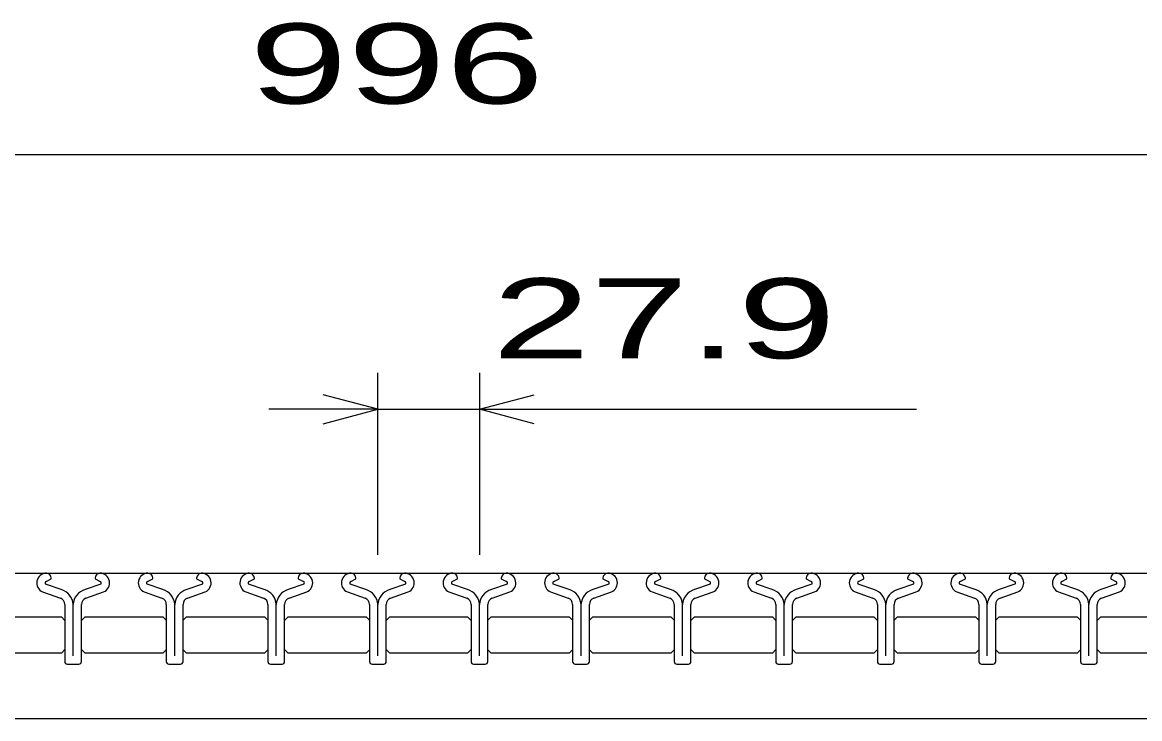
# Model space of a CAD drawing. Units: millimetres, scale not verified. Extents: x -1820 to 1724, y -1285 to 1059.
# Drawn here: x -1039.4 to -732.5, y -406 to -214.7 of the extents above; entities that cross this region are included whole.
import ezdxf
from ezdxf.enums import TextEntityAlignment as Align

# ---------------------------------------------------------------- set-up
doc = ezdxf.new("R2010")
doc.units = ezdxf.units.MM
doc.header["$LTSCALE"] = 10
doc.layers.add('16', color=3, linetype='Continuous', lineweight=25)
doc.layers.add('22', color=2, linetype='Continuous', lineweight=25)
doc.styles.add('ベクトル', font='')
doc.styles.get('ベクトル').set_extended_font_data('ベクトル')

msp = doc.modelspace()

# ---------------------------------------------------------------- linework, layer by layer
at = {"layer": '16'}
for p, q in [((-1426, -366), (-430, -366)), ((-1032.86, -368.31), (-1031.42, -367.61)), ((-1031.42, -367.61), (-1031.42, -367.38)), ((-1019.4, -367.38), (-1019.4, -367.61)), ((-1019.4, -367.61), (-1017.96, -368.31)), ((-1004.96, -368.31), (-1003.52, -367.61)), ((-1003.52, -367.61), (-1003.52, -367.38)), ((-991.5, -367.38), (-991.5, -367.61)), ((-991.5, -367.61), (-990.06, -368.31)), ((-977.06, -368.31), (-975.62, -367.61)), ((-975.62, -367.61), (-975.62, -367.38)), ((-963.6, -367.38), (-963.6, -367.61)), ((-963.6, -367.61), (-962.16, -368.31)), ((-949.16, -368.31), (-947.72, -367.61)), ((-947.72, -367.61), (-947.72, -367.38)), ((-935.7, -367.38), (-935.7, -367.61)), ((-935.7, -367.61), (-934.26, -368.31)), ((-921.26, -368.31), (-919.82, -367.61)), ((-919.82, -367.61), (-919.82, -367.38)), ((-907.8, -367.38), (-907.8, -367.61)), ((-907.8, -367.61), (-906.36, -368.31)), ((-893.36, -368.31), (-891.92, -367.61)), ((-891.92, -367.61), (-891.92, -367.38)), ((-879.9, -367.38), (-879.9, -367.61)), ((-879.9, -367.61), (-878.46, -368.31)), ((-865.46, -368.31), (-864.02, -367.61)), ((-864.02, -367.61), (-864.02, -367.38)), ((-852, -367.38), (-852, -367.61)), ((-852, -367.61), (-850.56, -368.31)), ((-837.56, -368.31), (-836.12, -367.61)), ((-836.12, -367.61), (-836.12, -367.38)), ((-824.1, -367.38), (-824.1, -367.61)), ((-824.1, -367.61), (-822.66, -368.31)), ((-809.66, -368.31), (-808.22, -367.61)), ((-808.22, -367.61), (-808.22, -367.38)), ((-796.2, -367.38), (-796.2, -367.61)), ((-796.2, -367.61), (-794.76, -368.31)), ((-781.76, -368.31), (-780.32, -367.61)), ((-780.32, -367.61), (-780.32, -367.38)), ((-768.3, -367.38), (-768.3, -367.61)), ((-768.3, -367.61), (-766.86, -368.31)), ((-753.86, -368.31), (-752.42, -367.61)), ((-752.42, -367.61), (-752.42, -367.38)), ((-740.4, -367.38), (-740.4, -367.61)), ((-740.4, -367.61), (-738.96, -368.31)), ((-1033.78, -371.18), (-1028.91, -372.89)), ((-1028.7, -370.53), (-1033.02, -369.01)), ((-1017.8, -369.01), (-1022.12, -370.53)), ((-1021.91, -372.89), (-1017.04, -371.18)), ((-1005.88, -371.18), (-1001.01, -372.89)), ((-1000.8, -370.53), (-1005.12, -369.01)), ((-989.9, -369.01), (-994.22, -370.53)), ((-994.01, -372.89), (-989.14, -371.18)), ((-977.98, -371.18), (-973.11, -372.89)), ((-972.9, -370.53), (-977.22, -369.01)), ((-962, -369.01), (-966.32, -370.53)), ((-966.11, -372.89), (-961.24, -371.18)), ((-950.08, -371.18), (-945.21, -372.89)), ((-945, -370.53), (-949.32, -369.01)), ((-934.1, -369.01), (-938.42, -370.53)), ((-938.21, -372.89), (-933.34, -371.18)), ((-922.18, -371.18), (-917.31, -372.89)), ((-917.1, -370.53), (-921.42, -369.01)), ((-906.2, -369.01), (-910.52, -370.53)), ((-910.31, -372.89), (-905.44, -371.18)), ((-894.28, -371.18), (-889.41, -372.89)), ((-889.2, -370.53), (-893.52, -369.01)), ((-878.3, -369.01), (-882.62, -370.53)), ((-882.41, -372.89), (-877.54, -371.18)), ((-866.38, -371.18), (-861.51, -372.89)), ((-861.3, -370.53), (-865.62, -369.01)), ((-850.4, -369.01), (-854.72, -370.53)), ((-854.51, -372.89), (-849.64, -371.18)), ((-838.48, -371.18), (-833.61, -372.89)), ((-833.4, -370.53), (-837.72, -369.01)), ((-822.5, -369.01), (-826.82, -370.53)), ((-826.61, -372.89), (-821.74, -371.18)), ((-810.58, -371.18), (-805.71, -372.89)), ((-805.5, -370.53), (-809.82, -369.01)), ((-794.6, -369.01), (-798.92, -370.53)), ((-798.71, -372.89), (-793.84, -371.18)), ((-782.68, -371.18), (-777.81, -372.89)), ((-777.6, -370.53), (-781.92, -369.01)), ((-766.7, -369.01), (-771.02, -370.53)), ((-770.81, -372.89), (-765.94, -371.18)), ((-754.78, -371.18), (-749.91, -372.89)), ((-749.7, -370.53), (-754.02, -369.01)), ((-738.8, -369.01), (-743.12, -370.53)), ((-742.91, -372.89), (-738.04, -371.18)), ((-1027.71, -374.59), (-1027.71, -390.31)), ((-1025.4, -388.71), (-1025.4, -374.64)), ((-1023.11, -390.31), (-1023.11, -374.59)), ((-999.81, -374.59), (-999.81, -390.31)), ((-997.5, -388.71), (-997.5, -374.64)), ((-995.21, -390.31), (-995.21, -374.59)), ((-971.91, -374.59), (-971.91, -390.31)), ((-969.6, -388.71), (-969.6, -374.64)), ((-967.31, -390.31), (-967.31, -374.59)), ((-944.01, -374.59), (-944.01, -390.31)), ((-941.7, -388.71), (-941.7, -374.64)), ((-939.41, -390.31), (-939.41, -374.59)), ((-916.11, -374.59), (-916.11, -390.31)), ((-913.8, -388.71), (-913.8, -374.64)), ((-911.51, -390.31), (-911.51, -374.59)), ((-888.21, -374.59), (-888.21, -390.31)), ((-885.9, -388.71), (-885.9, -374.64)), ((-883.61, -390.31), (-883.61, -374.59)), ((-860.31, -374.59), (-860.31, -390.31)), ((-858, -388.71), (-858, -374.64)), ((-855.71, -390.31), (-855.71, -374.59)), ((-832.41, -374.59), (-832.41, -390.31)), ((-830.1, -388.71), (-830.1, -374.64)), ((-827.81, -390.31), (-827.81, -374.59)), ((-804.51, -374.59), (-804.51, -390.31)), ((-802.2, -388.71), (-802.2, -374.64)), ((-799.91, -390.31), (-799.91, -374.59)), ((-776.61, -374.59), (-776.61, -390.31)), ((-774.3, -388.71), (-774.3, -374.64)), ((-772.01, -390.31), (-772.01, -374.59)), ((-748.71, -374.59), (-748.71, -390.31)), ((-746.4, -388.71), (-746.4, -374.64)), ((-744.11, -390.31), (-744.11, -374.59)), ((-1050.05, -378), (-1028.65, -378)), ((-1028.65, -378), (-1027.65, -379)), ((-1023.15, -379), (-1022.15, -378)), ((-1022.15, -378), (-1000.75, -378)), ((-1000.75, -378), (-999.75, -379)), ((-995.25, -379), (-994.25, -378)), ((-994.25, -378), (-972.85, -378)), ((-972.85, -378), (-971.85, -379)), ((-967.35, -379), (-966.35, -378)), ((-966.35, -378), (-944.95, -378)), ((-944.95, -378), (-943.95, -379)), ((-939.45, -379), (-938.45, -378)), ((-938.45, -378), (-917.05, -378)), ((-917.05, -378), (-916.05, -379)), ((-911.55, -379), (-910.55, -378)), ((-910.55, -378), (-889.15, -378)), ((-889.15, -378), (-888.15, -379)), ((-883.65, -379), (-882.65, -378)), ((-882.65, -378), (-861.25, -378)), ((-861.25, -378), (-860.25, -379)), ((-855.75, -379), (-854.75, -378)), ((-854.75, -378), (-833.35, -378)), ((-833.35, -378), (-832.35, -379)), ((-827.85, -379), (-826.85, -378)), ((-826.85, -378), (-805.45, -378)), ((-805.45, -378), (-804.45, -379)), ((-799.95, -379), (-798.95, -378)), ((-798.95, -378), (-777.55, -378)), ((-777.55, -378), (-776.55, -379)), ((-772.05, -379), (-771.05, -378)), ((-771.05, -378), (-749.65, -378)), ((-749.65, -378), (-748.65, -379)), ((-744.15, -379), (-743.15, -378)), ((-743.15, -378), (-721.75, -378)), ((-1028.65, -388), (-1050.05, -388)), ((-1027.65, -387), (-1028.65, -388)), ((-1022.15, -388), (-1023.15, -387)), ((-1000.75, -388), (-1022.15, -388)), ((-999.75, -387), (-1000.75, -388)), ((-994.25, -388), (-995.25, -387)), ((-972.85, -388), (-994.25, -388)), ((-971.85, -387), (-972.85, -388)), ((-966.35, -388), (-967.35, -387)), ((-944.95, -388), (-966.35, -388)), ((-943.95, -387), (-944.95, -388)), ((-938.45, -388), (-939.45, -387)), ((-917.05, -388), (-938.45, -388)), ((-916.05, -387), (-917.05, -388)), ((-910.55, -388), (-911.55, -387)), ((-889.15, -388), (-910.55, -388)), ((-888.15, -387), (-889.15, -388)), ((-882.65, -388), (-883.65, -387)), ((-861.25, -388), (-882.65, -388)), ((-860.25, -387), (-861.25, -388)), ((-854.75, -388), (-855.75, -387)), ((-833.35, -388), (-854.75, -388)), ((-832.35, -387), (-833.35, -388)), ((-826.85, -388), (-827.85, -387)), ((-805.45, -388), (-826.85, -388)), ((-804.45, -387), (-805.45, -388)), ((-798.95, -388), (-799.95, -387)), ((-777.55, -388), (-798.95, -388)), ((-776.55, -387), (-777.55, -388)), ((-771.05, -388), (-772.05, -387)), ((-749.65, -388), (-771.05, -388)), ((-748.65, -387), (-749.65, -388)), ((-743.15, -388), (-744.15, -387)), ((-721.75, -388), (-743.15, -388)), ((-1027.01, -391.01), (-1023.81, -391.01)), ((-999.11, -391.01), (-995.91, -391.01)), ((-971.21, -391.01), (-968.01, -391.01)), ((-943.31, -391.01), (-940.11, -391.01)), ((-915.41, -391.01), (-912.21, -391.01)), ((-887.51, -391.01), (-884.31, -391.01)), ((-859.61, -391.01), (-856.41, -391.01)), ((-831.71, -391.01), (-828.51, -391.01)), ((-803.81, -391.01), (-800.61, -391.01)), ((-775.91, -391.01), (-772.71, -391.01)), ((-748.01, -391.01), (-744.81, -391.01)), ((-1426, -406), (-430, -406))]:
    msp.add_line(p, q, dxfattribs=at)
for centre, radius, start, end in [((-1032.71, -368.7), 2.7, 90.98, 246.68), ((-1032.87, -367.45), 1.45, 2.5, 85.55), ((-1017.95, -367.45), 1.45, 94.45, 177.5), ((-1018.11, -368.7), 2.7, 293.32, 89.02), ((-1004.81, -368.7), 2.7, 90.98, 246.68), ((-1004.97, -367.45), 1.45, 2.5, 85.55), ((-990.05, -367.45), 1.45, 94.45, 177.5), ((-990.21, -368.7), 2.7, 293.32, 89.02), ((-976.91, -368.7), 2.7, 90.98, 246.68), ((-977.07, -367.45), 1.45, 2.5, 85.55), ((-962.15, -367.45), 1.45, 94.45, 177.5), ((-962.31, -368.7), 2.7, 293.32, 89.02), ((-949.01, -368.7), 2.7, 90.98, 246.68), ((-949.17, -367.45), 1.45, 2.5, 85.55), ((-934.25, -367.45), 1.45, 94.45, 177.5), ((-934.41, -368.7), 2.7, 293.32, 89.02), ((-921.11, -368.7), 2.7, 90.98, 246.68), ((-921.27, -367.45), 1.45, 2.5, 85.55), ((-906.35, -367.45), 1.45, 94.45, 177.5), ((-906.51, -368.7), 2.7, 293.32, 89.02), ((-893.21, -368.7), 2.7, 90.98, 246.68), ((-893.37, -367.45), 1.45, 2.5, 85.55), ((-878.45, -367.45), 1.45, 94.45, 177.5), ((-878.61, -368.7), 2.7, 293.32, 89.02), ((-865.31, -368.7), 2.7, 90.98, 246.68), ((-865.47, -367.45), 1.45, 2.5, 85.55), ((-850.55, -367.45), 1.45, 94.45, 177.5), ((-850.71, -368.7), 2.7, 293.32, 89.02), ((-837.41, -368.7), 2.7, 90.98, 246.68), ((-837.57, -367.45), 1.45, 2.5, 85.55), ((-822.65, -367.45), 1.45, 94.45, 177.5), ((-822.81, -368.7), 2.7, 293.32, 89.02), ((-809.51, -368.7), 2.7, 90.98, 246.68), ((-809.67, -367.45), 1.45, 2.5, 85.55), ((-794.75, -367.45), 1.45, 94.45, 177.5), ((-794.91, -368.7), 2.7, 293.32, 89.02), ((-781.61, -368.7), 2.7, 90.98, 246.68), ((-781.77, -367.45), 1.45, 2.5, 85.55), ((-766.85, -367.45), 1.45, 94.45, 177.5), ((-767.01, -368.7), 2.7, 293.32, 89.02), ((-753.71, -368.7), 2.7, 90.98, 246.68), ((-753.87, -367.45), 1.45, 2.5, 85.55), ((-738.95, -367.45), 1.45, 94.45, 177.5), ((-739.11, -368.7), 2.7, 293.32, 89.02), ((-1032.69, -368.72), 0.44, 111.91, 222.33), ((-1029.99, -374.94), 4.6, 3.78, 73.7), ((-1020.83, -374.94), 4.6, 106.3, 176.22), ((-1018.13, -368.72), 0.44, 317.67, 68.09), ((-1004.79, -368.72), 0.44, 111.91, 222.33), ((-1002.09, -374.94), 4.6, 3.78, 73.7), ((-992.93, -374.94), 4.6, 106.3, 176.22), ((-990.23, -368.72), 0.44, 317.67, 68.09), ((-976.89, -368.72), 0.44, 111.91, 222.33), ((-974.19, -374.94), 4.6, 3.78, 73.7), ((-965.03, -374.94), 4.6, 106.3, 176.22), ((-962.33, -368.72), 0.44, 317.67, 68.09), ((-948.99, -368.72), 0.44, 111.91, 222.33), ((-946.29, -374.94), 4.6, 3.78, 73.7), ((-937.13, -374.94), 4.6, 106.3, 176.22), ((-934.43, -368.72), 0.44, 317.67, 68.09), ((-921.09, -368.72), 0.44, 111.91, 222.33), ((-918.39, -374.94), 4.6, 3.78, 73.7), ((-909.23, -374.94), 4.6, 106.3, 176.22), ((-906.53, -368.72), 0.44, 317.67, 68.09), ((-893.19, -368.72), 0.44, 111.91, 222.33), ((-890.49, -374.94), 4.6, 3.78, 73.7), ((-881.33, -374.94), 4.6, 106.3, 176.22), ((-878.63, -368.72), 0.44, 317.67, 68.09), ((-865.29, -368.72), 0.44, 111.91, 222.33), ((-862.59, -374.94), 4.6, 3.78, 73.7), ((-853.43, -374.94), 4.6, 106.3, 176.22), ((-850.73, -368.72), 0.44, 317.67, 68.09), ((-837.39, -368.72), 0.44, 111.91, 222.33), ((-834.69, -374.94), 4.6, 3.78, 73.7), ((-825.53, -374.94), 4.6, 106.3, 176.22), ((-822.83, -368.72), 0.44, 317.67, 68.09), ((-809.49, -368.72), 0.44, 111.91, 222.33), ((-806.79, -374.94), 4.6, 3.78, 73.7), ((-797.63, -374.94), 4.6, 106.3, 176.22), ((-794.93, -368.72), 0.44, 317.67, 68.09), ((-781.59, -368.72), 0.44, 111.91, 222.33), ((-778.89, -374.94), 4.6, 3.78, 73.7), ((-769.73, -374.94), 4.6, 106.3, 176.22), ((-767.03, -368.72), 0.44, 317.67, 68.09), ((-753.69, -368.72), 0.44, 111.91, 222.33), ((-750.99, -374.94), 4.6, 3.78, 73.7), ((-741.83, -374.94), 4.6, 106.3, 176.22), ((-739.13, -368.72), 0.44, 317.67, 68.09), ((-1029.51, -374.59), 1.8, 0, 70.58), ((-1021.31, -374.59), 1.8, 109.42, 180), ((-1001.61, -374.59), 1.8, 0, 70.58), ((-993.41, -374.59), 1.8, 109.42, 180), ((-973.71, -374.59), 1.8, 0, 70.58), ((-965.51, -374.59), 1.8, 109.42, 180), ((-945.81, -374.59), 1.8, 0, 70.58), ((-937.61, -374.59), 1.8, 109.42, 180), ((-917.91, -374.59), 1.8, 0, 70.58), ((-909.71, -374.59), 1.8, 109.42, 180), ((-890.01, -374.59), 1.8, 0, 70.58), ((-881.81, -374.59), 1.8, 109.42, 180), ((-862.11, -374.59), 1.8, 0, 70.58), ((-853.91, -374.59), 1.8, 109.42, 180), ((-834.21, -374.59), 1.8, 0, 70.58), ((-826.01, -374.59), 1.8, 109.42, 180), ((-806.31, -374.59), 1.8, 0, 70.58), ((-798.11, -374.59), 1.8, 109.42, 180), ((-778.41, -374.59), 1.8, 0, 70.58), ((-770.21, -374.59), 1.8, 109.42, 180), ((-750.51, -374.59), 1.8, 0, 70.58), ((-742.31, -374.59), 1.8, 109.42, 180), ((-1027.01, -390.31), 0.7, 180, 270), ((-1023.81, -390.31), 0.7, 270, 0), ((-999.11, -390.31), 0.7, 180, 270), ((-995.91, -390.31), 0.7, 270, 0), ((-971.21, -390.31), 0.7, 180, 270), ((-968.01, -390.31), 0.7, 270, 0), ((-943.31, -390.31), 0.7, 180, 270), ((-940.11, -390.31), 0.7, 270, 0), ((-915.41, -390.31), 0.7, 180, 270), ((-912.21, -390.31), 0.7, 270, 0), ((-887.51, -390.31), 0.7, 180, 270), ((-884.31, -390.31), 0.7, 270, 0), ((-859.61, -390.31), 0.7, 180, 270), ((-856.41, -390.31), 0.7, 270, 0), ((-831.71, -390.31), 0.7, 180, 270), ((-828.51, -390.31), 0.7, 270, 0), ((-803.81, -390.31), 0.7, 180, 270), ((-800.61, -390.31), 0.7, 270, 0), ((-775.91, -390.31), 0.7, 180, 270), ((-772.71, -390.31), 0.7, 270, 0), ((-748.01, -390.31), 0.7, 180, 270), ((-744.81, -390.31), 0.7, 270, 0)]:
    msp.add_arc(centre, radius, start, end, dxfattribs=at)
at = {"layer": '22', "color": 4}
for p, q in [((-1426, -251), (-430, -251)), ((-941.7, -361), (-941.7, -311)), ((-913.8, -311), (-913.8, -361)), ((-941.7, -321), (-956.7, -317)), ((-913.8, -321), (-898.8, -317)), ((-941.7, -321), (-971.7, -321)), ((-956.7, -325), (-941.7, -321)), ((-941.7, -321), (-913.8, -321)), ((-898.8, -325), (-913.8, -321)), ((-913.8, -321), (-793.8, -321))]:
    msp.add_line(p, q, dxfattribs=at)

# ---------------------------------------------------------------- texts
at = {"layer": '22', "style": 'ベクトル', "width": 1.65}
for s, p in [(' 996 ', (-990.5, -226)), (' 27.9 ', (-923.8, -296))]:
    msp.add_text(s, height=21.99, dxfattribs=at).set_placement(p, align=Align.MIDDLE_LEFT)

doc.saveas('drawing.dxf')
